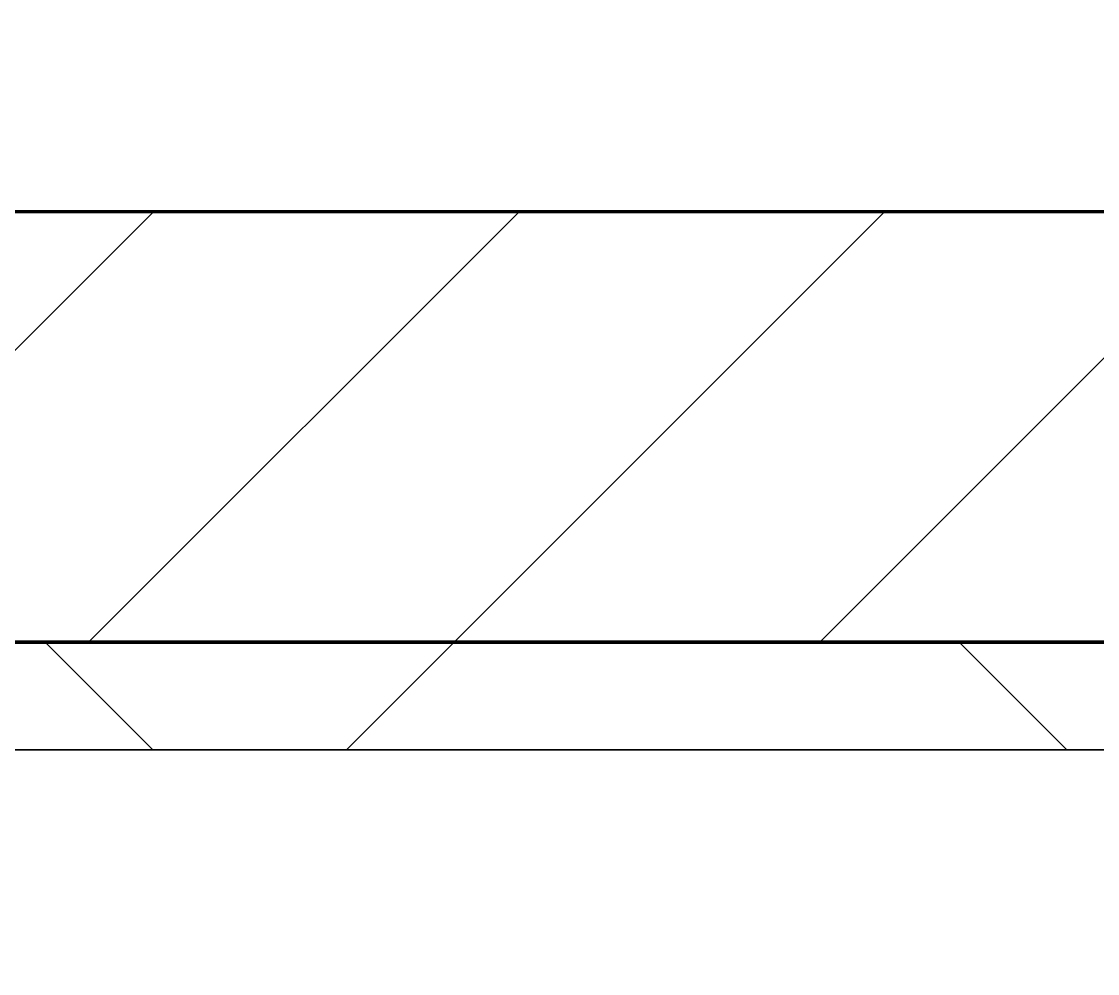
# Model space of a CAD drawing. Header units: millimetres. Extents: x -853228 to -744682, y -17776 to 32484.
# Drawn here: x -792418.9 to -791919.4, y 7790.3 to 8232.2 of the extents above; entities that cross this region are included whole.
import ezdxf
from ezdxf.xclip import XClip

# ---------------------------------------------------------------- set-up
doc = ezdxf.new("R2010")
doc.units = ezdxf.units.MM
doc.header["$XCLIPFRAME"] = 0
for name, color, linetype, lineweight in [('A-GLAZ-CURT', 2, 'Continuous', 9), ('A-WALL', 5, 'Continuous', 35), ('A-WALL-FNSH', 2, 'Continuous', 35), ('A-WALL-PATT', 1, 'Continuous', 9)]:
    doc.layers.add(name, color=color, linetype=linetype, lineweight=lineweight)

# ---------------------------------------------------------------- blocks, each defined once
blk = doc.blocks.new('PPLS-PP19_Custom Tile Pattern - Custom Tile Pattern-V76-4281-01 ENLARGED LOWER PLATFORM LEVEL - REFLECTED CEILING PLAN - SHEET 2')
at = {"layer": 'A-GLAZ-CURT'}
for p, q in [((-300, 0), (300, 0)), ((300, 0), (-300, 0)), ((195.99, 0), (204.65, 0)), ((204.65, 0), (195.99, 0)), ((205.46, 0), (213.31, 0)), ((213.31, 0), (205.46, 0)), ((230.06, 0), (300, 0)), ((-300, -50), (300, -50)), ((300, -50), (-300, -50))]:
    blk.add_line(p, q, dxfattribs=at)
at = {"layer": 'A-GLAZ-CURT', "flags": 128}
for points in [[(-140.03, 0), (-145.5, 0), (-150.63, 0), (-155.53, 0), (-160.27, 0), (-164.95, 0), (-169.65, 0), (-174.47, 0), (-179.49, 0), (-184.81, 0), (-190.44, 0), (-196.37, 0), (-202.58, 0), (-208.19, 0)], [(-207.71, 0), (-200.76, 0), (-194.02, 0), (-187.54, 0), (-181.38, 0), (-175.58, 0), (-170.25, 0), (-165.64, 0), (-162.01, 0), (-159.53, 0), (-157.46, 0), (-154.52, 0), (-149.42, 0), (-141.84, 0), (-132.81, 0), (-126.08, 0)], [(-125.17, 0), (-128.55, 0), (-134.16, 0), (-139.28, 0)]]:
    blk.add_lwpolyline(points, dxfattribs=at)
at = {"layer": 'A-GLAZ-CURT'}
for points, knots in [([(-300, 0), (-284.65, 0), (-236.57, 0), (-174.61, 0), (-129.95, 0), (-110.8, 0), (-99.5, 0), (-91.46, 0)], [-5323.127839, -5323.127839, -5323.127839, -5323.127839, -4502.809032, -2700.551212, -1002.059161, -460.363443, 0, 0, 0, 0]), ([(-137.88, 0), (-140.56, 0), (-147.66, 0), (-147.69, 0), (-158.72, 0), (-174.02, 0), (-185.59, 0), (-209.77, 0), (-232.01, 0), (-255.22, 0), (-262.59, 0), (-264.9, 0), (-265.4, 0)], [-3187.727384, -3187.727384, -3187.727384, -3187.727384, -2919.378265, -2477.344047, -2237.412286, -2029.680487, -1755.085331, -1400.429864, -858.079193, -543.655514, -208.940337, 0, 0, 0, 0]), ([(-208.21, 0), (-206.53, 0), (-198.85, 0), (-185.8, 0), (-171.77, 0), (-158.7, 0), (-157.22, 0)], [-4754.617512, -4754.617512, -4754.617512, -4754.617512, -4666.091899, -4349.945572, -4000.813434, -3840.635403, -3840.635403, -3840.635403, -3840.635403]), ([(-208.21, 0), (-200.69, 0), (-188.49, 0), (-169.02, 0), (-152.12, 0), (-136.84, 0), (-127.33, 0), (-124.19, 0), (-123.43, 0), (-123.28, 0)], [-5156.793884, -5156.793884, -5156.793884, -5156.793884, -4739.070012, -4465.409639, -4149.119819, -3839.893365, -3647.167523, -3488.92562, -3439.852845, -3439.852845, -3439.852845, -3439.852845]), ([(-139.15, 0), (-139.95, 0), (-142.3, 0), (-149.31, 0), (-162.01, 0), (-177.91, 0), (-194.26, 0), (-203.88, 0), (-207.11, 0)], [-2490.09763, -2490.09763, -2490.09763, -2490.09763, -2418.507304, -2308.929706, -2113.765672, -1763.376603, -1422.553702, -1252.005263, -1252.005263, -1252.005263, -1252.005263]), ([(-152.35, 0), (-151.03, 0), (-147.8, 0), (-143.79, 0), (-139.35, 0)], [-3494.978217, -3494.978217, -3494.978217, -3494.978217, -3371.022232, -3234.711474, -3234.711474, -3234.711474, -3234.711474]), ([(-118.78, 0), (-121.86, 0), (-126.28, 0), (-136.96, 0), (-147.46, 0), (-150.03, 0), (-150.57, 0)], [-5938.474035, -5938.474035, -5938.474035, -5938.474035, -5700.061948, -5508.838257, -5298.784692, -5196.16478, -5196.16478, -5196.16478, -5196.16478]), ([(-150.34, 0), (-150.07, 0), (-147.75, 0), (-142.6, 0), (-127.26, 0), (-107.3, 0), (-90.42, 0), (-76.17, 0), (-71.13, 0), (-70.31, 0)], [-4948.728362, -4948.728362, -4948.728362, -4948.728362, -4883.323924, -4440.880425, -4054.690705, -3793.097032, -3402.597032, -3144.956779, -3095.467486, -3095.467486, -3095.467486, -3095.467486]), ([(-26.75, 0), (-27.82, 0), (-36.18, 0), (-53.55, 0), (-78.2, 0), (-110.94, 0), (-130.52, 0), (-147.74, 0), (-149.07, 0)], [-8718.362214, -8718.362214, -8718.362214, -8718.362214, -8532.293389, -8073.216054, -7508.296369, -7004.680444, -6449.282163, -6277.220794, -6277.220794, -6277.220794, -6277.220794]), ([(-148.23, 0), (-146.94, 0), (-142.99, 0), (-140.61, 0), (-139.48, 0)], [-6162.058746, -6162.058746, -6162.058746, -6162.058746, -6017.569127, -5812.241476, -5812.241476, -5812.241476, -5812.241476]), ([(-146.69, 0), (-146.59, 0), (-145.49, 0), (-142.23, 0), (-139.48, 0), (-139.26, 0)], [-420.34245, -420.34245, -420.34245, -420.34245, -406.956646, -290.263673, -280.28438, -280.28438, -280.28438, -280.28438]), ([(-86.16, 0), (-91.37, 0), (-104.13, 0), (-122.65, 0), (-134.87, 0), (-138.81, 0), (-139.28, 0)], [-1681.3698, -1681.3698, -1681.3698, -1681.3698, -1374.161226, -945.742622, -741.901385, -713.760484, -713.760484, -713.760484, -713.760484]), ([(-139.24, 0), (-137.99, 0), (-136.34, 0), (-133.93, 0), (-128.78, 0), (-126.5, 0)], [-5796.799161, -5796.799161, -5796.799161, -5796.799161, -5560.701257, -5364.112219, -5231.017328, -5231.017328, -5231.017328, -5231.017328]), ([(-72.93, 0), (-75.51, 0), (-91.45, 0), (-115.37, 0), (-137.44, 0), (-138.75, 0)], [-19442.345229, -19442.345229, -19442.345229, -19442.345229, -18935.241197, -17136.203329, -17023.58674, -17023.58674, -17023.58674, -17023.58674]), ([(-127.41, 0), (-131.63, 0), (-133.16, 0), (-134.09, 0), (-134.15, 0)], [-8540.990293, -8540.990293, -8540.990293, -8540.990293, -8266.114998, -8246.473386, -8246.473386, -8246.473386, -8246.473386]), ([(-134.15, 0), (-133.32, 0), (-130.31, 0), (-117.33, 0), (-92.04, 0), (-78.85, 0), (-72.59, 0), (-71.48, 0)], [-7657.439573, -7657.439573, -7657.439573, -7657.439573, -7293.749979, -6839.55839, -6236.997189, -5713.340575, -5595.821226, -5595.821226, -5595.821226, -5595.821226]), ([(-120.13, 0), (-120.14, 0), (-120.24, 0), (-121.3, 0), (-129.25, 0), (-133.82, 0)], [-2933.992132, -2933.992132, -2933.992132, -2933.992132, -2920.575025, -2840.280255, -2731.647847, -2731.647847, -2731.647847, -2731.647847]), ([(-113.43, 0), (-113.44, 0), (-113.96, 0), (-119.73, 0), (-125.43, 0), (-127.03, 0), (-127.41, 0)], [-328.499627, -328.499627, -328.499627, -328.499627, -282.672656, -98.539552, -24.539552, 0, 0, 0, 0]), ([(-126.5, 0), (-122.44, 0), (-108.71, 0), (-86.68, 0), (-63.44, 0), (-54.4, 0), (-48.53, 0), (-30.79, 0), (-20.06, 0), (-6.34, 0), (-1.84, 0)], [-5231.017328, -5231.017328, -5231.017328, -5231.017328, -4994.692869, -4542.524482, -4008.285538, -3689.699207, -3546.54457, -3315.260113, -2864.387349, -2615.508664, -2615.508664, -2615.508664, -2615.508664]), ([(-125.15, 0), (-124.93, 0), (-121.96, 0), (-113.01, 0), (-98.9, 0), (-85.29, 0), (-71.67, 0), (-65.93, 0), (-65.07, 0)], [-3362.7396, -3362.7396, -3362.7396, -3362.7396, -3342.215224, -3074.362186, -2902.289527, -2605.247022, -2322.099534, -2241.8264, -2241.8264, -2241.8264, -2241.8264]), ([(-122.08, 0), (-122.01, 0), (-121.69, 0), (-121.2, 0), (-120.88, 0)], [-3136.336417, -3136.336417, -3136.336417, -3136.336417, -3110.304437, -3035.164275, -3035.164275, -3035.164275, -3035.164275]), ([(-71.32, 0), (-73.54, 0), (-84.99, 0), (-99.51, 0), (-114.02, 0), (-117.28, 0), (-118.78, 0)], [-866.027463, -866.027463, -866.027463, -866.027463, -740.068933, -229.489605, -116.330425, 0, 0, 0, 0]), ([(-117.74, 0), (-117.19, 0), (-114.78, 0), (-113.43, 0), (-113.43, 0)], [-821.249067, -821.249067, -821.249067, -821.249067, -394.672656, -330.879064, -330.879064, -330.879064, -330.879064]), ([(-36.62, 0), (-36.62, 0), (-40.35, 0), (-44.32, 0), (-58.97, 0), (-85.2, 0), (-107.61, 0), (-116.56, 0), (-117.56, 0)], [-4069.478503, -4069.478503, -4069.478503, -4069.478503, -3858.647035, -3538.256648, -2842.901703, -2193.204658, -1433.981041, -985.49888, -985.49888, -985.49888, -985.49888]), ([(-115.82, 0), (-114.96, 0), (-110.41, 0), (-96.78, 0), (-82.04, 0), (-73.33, 0), (-70.32, 0)], [-5724.064692, -5724.064692, -5724.064692, -5724.064692, -5430.283136, -5103.229623, -4799.173296, -4640.056152, -4640.056152, -4640.056152, -4640.056152]), ([(9.32, 0), (9.08, 0), (7.65, 0), (2.57, 0), (-12.23, 0), (-25.64, 0), (-40, 0), (-56.24, 0), (-75.59, 0), (-94, 0), (-112.01, 0), (-114.94, 0), (-115.63, 0)], [-2922.926651, -2922.926651, -2922.926651, -2922.926651, -2882.788014, -2720.818881, -2518.50168, -2125.455881, -1792.521578, -1466.981642, -1208.454564, -789.402658, -501.969187, -243.577221, -243.577221, -243.577221, -243.577221]), ([(-91.46, 0), (-90.09, 0), (-84.7, 0), (-77.43, 0), (-72.73, 0), (-72.64, 0), (-72.64, 0)], [-19832.387487, -19832.387487, -19832.387487, -19832.387487, -19753.885894, -19541.04734, -19478.625389, -19471.062469, -19471.062469, -19471.062469, -19471.062469]), ([(-63.96, 0), (-64.13, 0), (-72.5, 0), (-80.63, 0), (-86.16, 0)], [-2171.769325, -2171.769325, -2171.769325, -2171.769325, -2007.031671, -1681.3698, -1681.3698, -1681.3698, -1681.3698]), ([(-70.45, 0), (-74.24, 0), (-78.44, 0), (-82.66, 0), (-83.28, 0), (-83.28, 0)], [-1930.114721, -1930.114721, -1930.114721, -1930.114721, -1646.621388, -1424.436217, -1393.971743, -1393.971743, -1393.971743, -1393.971743]), ([(-83.28, 0), (-83.28, 0), (-82.91, 0), (-76.14, 0), (-62.97, 0), (-48.14, 0), (-36.49, 0), (-33.57, 0), (-29.94, 0), (-28.57, 0)], [-1393.4169, -1393.4169, -1393.4169, -1393.4169, -1353.722004, -1274.333717, -1073.56893, -651.549973, -296.515819, -83.513472, 0, 0, 0, 0]), ([(-29.03, 0), (-33.97, 0), (-43.74, 0), (-56.37, 0), (-65.96, 0), (-69.34, 0), (-70.34, 0)], [-2680.714891, -2680.714891, -2680.714891, -2680.714891, -2413.671296, -2161.752162, -2006.592567, -1932.801929, -1932.801929, -1932.801929, -1932.801929]), ([(-36.33, 0), (-36.43, 0), (-37.27, 0), (-45.02, 0), (-46.13, 0), (-58.34, 0), (-67.23, 0), (-70.3, 0)], [-1855.773136, -1855.773136, -1855.773136, -1855.773136, -1810.870157, -1672.078046, -1405.135169, -1060.00838, -885.214594, -885.214594, -885.214594, -885.214594]), ([(-70.27, 0), (-66.48, 0), (-62.2, 0), (-60.36, 0), (-59.97, 0)], [-5552.73439, -5552.73439, -5552.73439, -5552.73439, -5140.470607, -5006.787413, -5006.787413, -5006.787413, -5006.787413]), ([(-70.19, 0), (-69.5, 0), (-67.43, 0), (-65.12, 0), (-63.63, 0)], [-3092.955226, -3092.955226, -3092.955226, -3092.955226, -3050.982048, -2969.237017, -2969.237017, -2969.237017, -2969.237017]), ([(-69.64, 0), (-59.01, 0), (-39.16, 0), (-15.4, 0), (-4.09, 0), (-1.36, 0)], [-4627.967198, -4627.967198, -4627.967198, -4627.967198, -4065.652676, -3589.737505, -3418.158271, -3418.158271, -3418.158271, -3418.158271]), ([(-66.39, 0), (-66.39, 0), (-63.63, 0), (-53.63, 0), (-34.42, 0), (-29.82, 0), (-29.19, 0)], [-2493.31794, -2493.31794, -2493.31794, -2493.31794, -2315.303971, -1809.437387, -963.711516, -666.19313, -666.19313, -666.19313, -666.19313]), ([(31.18, 0), (25.97, 0), (11.99, 0), (-16.92, 0), (-47.42, 0), (-65.77, 0), (-66.37, 0), (-66.38, 0)], [-4496.803627, -4496.803627, -4496.803627, -4496.803627, -4222.080604, -3745.412743, -2981.410125, -2542.574734, -2498.224237, -2498.224237, -2498.224237, -2498.224237]), ([(-63.63, 0), (-61.49, 0), (-57.39, 0), (-54.49, 0), (-45.2, 0), (-40.79, 0), (-40.46, 0), (-40.44, 0)], [-2969.237017, -2969.237017, -2969.237017, -2969.237017, -2851.217951, -2734.127174, -2474.780881, -2410.990208, -2350.645972, -2350.645972, -2350.645972, -2350.645972]), ([(-58.83, 0), (-58.37, 0), (-57.29, 0), (-54.23, 0), (-46.33, 0), (-42.62, 0), (-41.76, 0)], [-4859.52896, -4859.52896, -4859.52896, -4859.52896, -4680.891996, -4469.85053, -4321.566175, -4270.495146, -4270.495146, -4270.495146, -4270.495146]), ([(-51.83, 0), (-51.83, 0), (-51.78, 0), (-47.4, 0), (-46.01, 0), (-40.22, 0), (-36.78, 0)], [-632.814994, -632.814994, -632.814994, -632.814994, -627.965721, -508.377888, -260.442412, 0, 0, 0, 0]), ([(76.63, 0), (74.8, 0), (67.65, 0), (53.52, 0), (37, 0), (24.07, 0), (12.82, 0), (-2.9, 0), (-20.62, 0), (-32.81, 0), (-44.85, 0), (-51.43, 0), (-51.79, 0)], [-3095.572228, -3095.572228, -3095.572228, -3095.572228, -2950.589685, -2634.532728, -2313.748533, -2106.613311, -1925.670641, -1617.263037, -1290.787923, -1039.307308, -819.71621, -644.910881, -644.910881, -644.910881, -644.910881]), ([(-41.76, 0), (-39.9, 0), (-37.72, 0), (-36.92, 0), (-36.77, 0)], [-4270.495146, -4270.495146, -4270.495146, -4270.495146, -4161.040818, -4106.245333, -4106.245333, -4106.245333, -4106.245333]), ([(-36.78, 0), (-32.43, 0), (-19.22, 0), (8.83, 0), (43.36, 0), (70.92, 0), (82.12, 0), (83.66, 0)], [-6191.144455, -6191.144455, -6191.144455, -6191.144455, -5862.463379, -5340.621928, -4573.028122, -4094.177415, -3869.465285, -3869.465285, -3869.465285, -3869.465285]), ([(-36.29, 0), (-36.29, 0), (-34.66, 0), (-28.88, 0), (-26.95, 0), (-26.54, 0)], [-9150.272121, -9150.272121, -9150.272121, -9150.272121, -9057.163041, -8919.836787, -8834.607043, -8834.607043, -8834.607043, -8834.607043]), ([(30.82, 0), (29.27, 0), (20.14, 0), (3.54, 0), (-16.58, 0), (-34.76, 0), (-36.04, 0)], [-10462.034656, -10462.034656, -10462.034656, -10462.034656, -10363.088938, -9884.23066, -9424.652049, -9182.880979, -9182.880979, -9182.880979, -9182.880979]), ([(-33.34, 0), (-33.34, 0), (-32.93, 0), (-31.16, 0), (-30.52, 0)], [-2415.024266, -2415.024266, -2415.024266, -2415.024266, -2357.633367, -2323.618664, -2323.618664, -2323.618664, -2323.618664]), ([(-1.47, 0), (-7.25, 0), (-18.58, 0), (-30.57, 0), (-31.82, 0), (-32, 0)], [-3291.793108, -3291.793108, -3291.793108, -3291.793108, -2994.501669, -2698.150104, -2614.070998, -2614.070998, -2614.070998, -2614.070998]), ([(-30.76, 0), (-30.73, 0), (-29.99, 0), (-23.47, 0), (-15.75, 0), (-15.19, 0)], [-54176.191683, -54176.191683, -54176.191683, -54176.191683, -54157.274271, -53749.15266, -53717.791567, -53717.791567, -53717.791567, -53717.791567]), ([(-30.52, 0), (-27.11, 0), (-17.83, 0), (5.99, 0), (22.06, 0), (37.44, 0), (45.92, 0), (57.76, 0), (64.47, 0), (72.74, 0), (75.22, 0), (76.03, 0), (76.21, 0)], [-2323.618664, -2323.618664, -2323.618664, -2323.618664, -2142.497158, -1716.209403, -1206.526904, -1089.329421, -901.315459, -753.071572, -495.328968, -421.953223, -334.951786, -290.452333, -290.452333, -290.452333, -290.452333]), ([(-13, 0), (-14.35, 0), (-17.68, 0), (-25.97, 0), (-29.52, 0), (-30.21, 0)], [-55207.591944, -55207.591944, -55207.591944, -55207.591944, -54789.006179, -54461.685999, -54290.791712, -54290.791712, -54290.791712, -54290.791712]), ([(8.33, 0), (8.19, 0), (7.18, 0), (0.32, 0), (-13.89, 0), (-24.92, 0), (-29.03, 0)], [-3574.286521, -3574.286521, -3574.286521, -3574.286521, -3526.962355, -3285.499107, -2903.012179, -2680.714891, -2680.714891, -2680.714891, -2680.714891]), ([(-28.98, 0), (-28.66, 0), (-27.39, 0), (-24.45, 0), (-22.56, 0)], [-166.548282, -166.548282, -166.548282, -166.548282, -102.06493, 0, 0, 0, 0]), ([(-28.57, 0), (-26.93, 0), (-20.29, 0), (-12.69, 0), (-4.98, 0), (-1.38, 0)], [-5361.429781, -5361.429781, -5361.429781, -5361.429781, -5261.36855, -5050.479954, -4866.155671, -4866.155671, -4866.155671, -4866.155671]), ([(-22.56, 0), (-20.27, 0), (-17.03, 0), (-11.36, 0), (-7.66, 0), (-6.6, 0), (-6.44, 0)], [-56468.192263, -56468.192263, -56468.192263, -56468.192263, -56344.022017, -56303.229861, -56166.290093, -56124.392176, -56124.392176, -56124.392176, -56124.392176]), ([(-15.19, 0), (-13.07, 0), (7.48, 0), (42.82, 0), (88.72, 0), (120.63, 0), (138.28, 0), (138.53, 0)], [-461.142613, -461.142613, -461.142613, -461.142613, -429.606584, -390.253598, -346.313304, -291.370682, -290.5735, -290.5735, -290.5735, -290.5735]), ([(-6.54, 0), (-6.73, 0), (-7.2, 0), (-7.6, 0), (-7.79, 0)], [-56009.792147, -56009.792147, -56009.792147, -56009.792147, -55949.290093, -55895.192118, -55895.192118, -55895.192118, -55895.192118]), ([(70.61, 0), (66.16, 0), (55.8, 0), (39.61, 0), (24.74, 0), (8.62, 0), (-0.61, 0), (-1.38, 0)], [-4647.237329, -4647.237329, -4647.237329, -4647.237329, -4326.416877, -4098.545751, -3766.694881, -3333.063701, -3293.325704, -3293.325704, -3293.325704, -3293.325704]), ([(-1.35, 0), (1.65, 0), (10.43, 0), (15.02, 0), (22.91, 0), (31, 0), (39.04, 0), (51.19, 0), (58.74, 0), (61.34, 0), (61.45, 0)], [-2606.371571, -2606.371571, -2606.371571, -2606.371571, -2439.246196, -2084.094819, -1956.422387, -1818.904206, -1645.594513, -1443.202566, -1228.752106, -1120.932285, -1120.932285, -1120.932285, -1120.932285]), ([(-1.31, 0), (0.23, 0), (5.47, 0), (13.15, 0), (21.24, 0), (24.62, 0), (24.72, 0), (24.72, 0)], [-4865.001098, -4865.001098, -4865.001098, -4865.001098, -4785.90057, -4596.498881, -4445.288762, -4384.376941, -4376.041937, -4376.041937, -4376.041937, -4376.041937]), ([(-0.97, 0), (1, 0), (6.01, 0), (9.64, 0), (10.14, 0), (10.18, 0)], [-3410.081093, -3410.081093, -3410.081093, -3410.081093, -3285.047089, -3066.359526, -3044.715262, -3044.715262, -3044.715262, -3044.715262]), ([(-0.89, 0), (0.74, 0), (5.35, 0), (15.97, 0), (22.54, 0), (24.49, 0)], [-219.003758, -219.003758, -219.003758, -219.003758, -206.416616, -198.214427, -187.717507, -187.717507, -187.717507, -187.717507]), ([(103.09, 0), (101.08, 0), (86.31, 0), (63.34, 0), (35.84, 0), (12, 0), (4.03, 0), (-0.18, 0), (-0.53, 0)], [-375.435014, -375.435014, -375.435014, -375.435014, -369.147452, -330.153101, -307.516438, -285.83788, -246.234814, -242.468447, -242.468447, -242.468447, -242.468447]), ([(24.69, 0), (24.54, 0), (20.99, 0), (15.48, 0), (10.8, 0), (9.63, 0)], [-4368.572414, -4368.572414, -4368.572414, -4368.572414, -4306.476363, -4080.000647, -3772.857994, -3772.857994, -3772.857994, -3772.857994]), ([(18.16, 0), (19.15, 0), (24.25, 0), (25.66, 0), (26.12, 0)], [-5700.113719, -5700.113719, -5700.113719, -5700.113719, -5554.232259, -5302.431367, -5302.431367, -5302.431367, -5302.431367]), ([(114.39, 0), (114.2, 0), (112.08, 0), (105.42, 0), (92.38, 0), (85.59, 0), (74.4, 0), (62.26, 0), (51.85, 0), (43.81, 0), (29.53, 0), (20.67, 0), (18.85, 0), (18.16, 0)], [-8148.58938, -8148.58938, -8148.58938, -8148.58938, -8105.191388, -7723.759874, -7531.75727, -7135.649961, -6924.452779, -6738.82075, -6548.303034, -6314.283804, -6135.05769, -5972.647715, -5832.674503, -5832.674503, -5832.674503, -5832.674503]), ([(27.44, 0), (27.9, 0), (29.54, 0), (38.07, 0), (53.39, 0), (71.67, 0), (84.83, 0), (86.01, 0), (92.51, 0), (94.33, 0)], [-5037.309798, -5037.309798, -5037.309798, -5037.309798, -4887.603822, -4705.298446, -4353.683244, -3960.84581, -3759.045785, -3336.541051, -2783.776468, -2783.776468, -2783.776468, -2783.776468]), ([(27.89, 0), (29.09, 0), (33.4, 0), (48.37, 0), (71.92, 0), (100.57, 0), (116.36, 0), (128.63, 0), (128.95, 0)], [-147.777612, -147.777612, -147.777612, -147.777612, -135.792042, -118.513713, -97.899267, -63.759246, -39.050993, -35.895543, -35.895543, -35.895543, -35.895543]), ([(53.18, 0), (53.06, 0), (52.22, 0), (44.99, 0), (36.46, 0), (30.82, 0)], [-622.740158, -622.740158, -622.740158, -622.740158, -566.066452, -360.610861, 0, 0, 0, 0]), ([(168.37, 0), (167.68, 0), (162.47, 0), (147.02, 0), (109.77, 0), (76.86, 0), (57.82, 0), (46.51, 0), (41.18, 0), (36.02, 0), (35.54, 0), (35.54, 0)], [-543.375029, -543.375029, -543.375029, -543.375029, -530.793311, -458.593899, -401.860199, -357.622665, -341.267687, -334.000314, -326.15566, -319.318397, -317.489778, -317.489778, -317.489778, -317.489778]), ([(36.29, 0), (37.77, 0), (48.82, 0), (57.8, 0), (65.13, 0), (67.56, 0)], [-314.598523, -314.598523, -314.598523, -314.598523, -305.899624, -287.17622, -277.992163, -277.992163, -277.992163, -277.992163]), ([(61.47, 0), (61.47, 0), (61.21, 0), (54.61, 0), (53.71, 0), (53.56, 0)], [-1113.311073, -1113.311073, -1113.311073, -1113.311073, -1096.402191, -891.204116, -747.28819, -747.28819, -747.28819, -747.28819]), ([(136.44, 0), (121.66, 0), (98.73, 0), (75.35, 0), (67.57, 0)], [-106.750556, -106.750556, -106.750556, -106.750556, -59.610984, -36.266593, -36.266593, -36.266593, -36.266593]), ([(67.8, 0), (75.28, 0), (97.91, 0), (124.45, 0), (132.42, 0), (134.6, 0)], [-277.699086, -277.699086, -277.699086, -277.699086, -249.500363, -194.761443, -152.241002, -152.241002, -152.241002, -152.241002]), ([(76.22, 0), (75.58, 0), (73.64, 0), (71.05, 0), (70.61, 0)], [-193.634889, -193.634889, -193.634889, -193.634889, -31.537676, 0, 0, 0, 0]), ([(94.4, 0), (94.4, 0), (94.64, 0), (99.11, 0), (108.97, 0), (120.79, 0), (139.94, 0), (163.31, 0), (185.23, 0), (193.62, 0), (194.69, 0), (194.79, 0)], [-2348.345796, -2348.345796, -2348.345796, -2348.345796, -2310.419338, -2233.599744, -2052.234781, -1843.028543, -1530.39897, -1095.004608, -529.74427, -295.064701, -265.121568, -265.121568, -265.121568, -265.121568]), ([(129.02, 0), (129.02, 0), (124.41, 0), (122.35, 0), (114.96, 0), (108.04, 0), (103.09, 0)], [-35.386604, -35.386604, -35.386604, -35.386604, -31.430235, -22.807238, -15.488593, 0, 0, 0, 0]), ([(157.9, 0), (156.77, 0), (151.67, 0), (143.29, 0), (134.04, 0), (126.24, 0), (118.6, 0), (114.23, 0), (111.98, 0), (105.66, 0), (105.23, 0), (105.23, 0)], [-10292.955006, -10292.955006, -10292.955006, -10292.955006, -10098.273015, -9847.788484, -9677.714971, -9567.007022, -9453.21225, -9220.200448, -9012.77275, -8966.157302, -8929.495943, -8929.495943, -8929.495943, -8929.495943]), ([(105.26, 0), (105.52, 0), (111.01, 0), (112.65, 0), (113.59, 0)], [-8920.561005, -8920.561005, -8920.561005, -8920.561005, -8814.835624, -8577.462505, -8577.462505, -8577.462505, -8577.462505]), ([(128.58, 0), (128.8, 0), (130.08, 0), (133.85, 0), (136.35, 0)], [-633.326174, -633.326174, -633.326174, -633.326174, -627.736123, -619.833286, -619.833286, -619.833286, -619.833286]), ([(135.63, 0), (134.73, 0), (132.69, 0), (129.87, 0), (129.11, 0)], [-662.990008, -662.990008, -662.990008, -662.990008, -651.020627, -640.742133, -640.742133, -640.742133, -640.742133]), ([(137.65, 0), (143.01, 0), (152.78, 0), (161.24, 0), (162.19, 0), (162.75, 0)], [-618.494257, -618.494257, -618.494257, -618.494257, -602.094757, -592.980799, -581.414464, -581.414464, -581.414464, -581.414464]), ([(193.8, 0), (193.33, 0), (190.11, 0), (183.13, 0), (171, 0), (161.95, 0), (161.28, 0), (158.35, 0), (157.85, 0), (157.77, 0)], [-11665.349007, -11665.349007, -11665.349007, -11665.349007, -11565.880756, -11105.624034, -10839.086983, -10768.332124, -10666.779182, -10580.760289, -10550.278881, -10550.278881, -10550.278881, -10550.278881]), ([(300, 0), (286.53, 0), (254.22, 0), (207.11, 0), (177.41, 0), (159.34, 0), (158.33, 0), (158.3, 0)], [-285.253232, -285.253232, -285.253232, -285.253232, -244.693688, -187.987675, -143.776725, -129.632772, -123.352749, -123.352749, -123.352749, -123.352749]), ([(159.07, 0), (159.13, 0), (160.84, 0), (165.21, 0), (174.15, 0), (185.98, 0), (208.82, 0), (219.42, 0), (230.06, 0)], [-115.643202, -115.643202, -115.643202, -115.643202, -114.681583, -87.660824, -65.295536, -41.623857, -24.459831, 0, 0, 0, 0]), ([(162.75, 0), (165.4, 0), (170.91, 0), (172.61, 0), (172.61, 0)], [-111.264224, -111.264224, -111.264224, -111.264224, -56.742688, -19.085662, -19.085662, -19.085662, -19.085662]), ([(247.1, 0), (246.76, 0), (245.04, 0), (238.34, 0), (226.56, 0), (221.1, 0), (200.27, 0), (182.99, 0), (174.27, 0), (169.67, 0), (168.99, 0)], [-9649.085549, -9649.085549, -9649.085549, -9649.085549, -9581.591397, -9406.094246, -9221.510254, -9016.44624, -8717.832359, -8253.978395, -8152.463617, -8069.855175, -8069.855175, -8069.855175, -8069.855175]), ([(204.9, 0), (204.76, 0), (200.01, 0), (187.54, 0), (175.3, 0), (169.49, 0)], [-185.084126, -185.084126, -185.084126, -185.084126, -184.406837, -162.427601, -142.916156, -142.916156, -142.916156, -142.916156]), ([(171.51, 0), (176.48, 0), (193.23, 0), (199.81, 0), (203.36, 0), (204.88, 0)], [-7971.819559, -7971.819559, -7971.819559, -7971.819559, -7784.112253, -7606.717214, -7443.711741, -7443.711741, -7443.711741, -7443.711741]), ([(172.07, 0), (177.66, 0), (187.87, 0), (201.08, 0), (207.47, 0), (213.96, 0), (215.11, 0)], [-255.364076, -255.364076, -255.364076, -255.364076, -237.955587, -223.92608, -215.862851, -208.75215, -208.75215, -208.75215, -208.75215]), ([(215.22, 0), (214.62, 0), (210.89, 0), (207.99, 0), (205.48, 0)], [-203.825446, -203.825446, -203.825446, -203.825446, -198.527383, -186.034137, -186.034137, -186.034137, -186.034137]), ([(205.51, 0), (206.69, 0), (209.73, 0), (213.9, 0), (241.96, 0), (266.73, 0), (281.71, 0), (291.71, 0), (296.52, 0), (297.86, 0), (298.09, 0)], [-7420.979069, -7420.979069, -7420.979069, -7420.979069, -7289.299508, -7042.621073, -6582.165592, -6068.460911, -5766.029927, -5566.724884, -5280.360606, -5199.253518, -5199.253518, -5199.253518, -5199.253518]), ([(300, 0), (288.22, 0), (262, 0), (230.43, 0), (219.94, 0), (219.02, 0)], [-12528.858583, -12528.858583, -12528.858583, -12528.858583, -11905.454923, -11162.864862, -10856.732305, -10856.732305, -10856.732305, -10856.732305]), ([(219.9, 0), (220.86, 0), (227.84, 0), (242.06, 0), (246.54, 0), (246.96, 0)], [-10670.940496, -10670.940496, -10670.940496, -10670.940496, -10511.382485, -9925.173265, -9834.877357, -9834.877357, -9834.877357, -9834.877357]), ([(284.76, 0), (284.76, 0), (285.09, 0), (287.47, 0), (293.59, 0), (297.76, 0), (300, 0)], [-4110.630118, -4110.630118, -4110.630118, -4110.630118, -4053.389046, -3959.664717, -3862.421465, -3746.95702, -3746.95702, -3746.95702, -3746.95702]), ([(297.38, 0), (295.84, 0), (291.62, 0), (285.38, 0), (284.87, 0)], [-4803.172655, -4803.172655, -4803.172655, -4803.172655, -4358.271401, -4143.037883, -4143.037883, -4143.037883, -4143.037883])]:
    blk.add_open_spline(points, degree=3, knots=knots, dxfattribs=at)
for points in [[(-139.26, 0), (-159.43, 0), (-182.19, 0), (-207.59, 0)], [(-139.93, 0), (-143.39, 0), (-146.24, 0), (-146.95, 0)], [(-139.26, 0), (-133.21, 0), (-128.18, 0), (-125.15, 0)], [(-133.82, 0), (-135.05, 0), (-136.28, 0), (-138.69, 0)], [(-39.84, 0), (-39.08, 0), (-38.11, 0), (-37.36, 0)], [(-2.63, 0), (-2.49, 0), (-2.18, 0), (-1.64, 0)], [(24.49, 0), (25.23, 0), (25.72, 0), (26.04, 0)], [(66.89, 0), (55.03, 0), (43.11, 0), (31.18, 0)], [(80.35, 0), (79.57, 0), (78.27, 0), (76.63, 0)], [(84.06, 0), (83.48, 0), (82.41, 0), (81.72, 0)], [(168.74, 0), (168.74, 0), (169.81, 0), (171.51, 0)], [(195.11, 0), (194.91, 0), (194.44, 0), (193.8, 0)]]:
    blk.add_open_spline(points, degree=3, dxfattribs=at)
blk = doc.blocks.new('PPLS-PP19_Custom Tile Pattern - Custom Tile Pattern-V77-4281-01 ENLARGED LOWER PLATFORM LEVEL - REFLECTED CEILING PLAN - SHEET 2')
at = {"layer": 'A-GLAZ-CURT'}
for p, q in [((-300, 0), (300, 0)), ((300, 0), (-300, 0)), ((-293.07, 0), (-275.75, 0)), ((-275.75, 0), (-293.07, 0)), ((-300, -50), (300, -50)), ((300, -50), (-300, -50))]:
    blk.add_line(p, q, dxfattribs=at)
at = {"layer": 'A-GLAZ-CURT', "flags": 128}
for points in [[(-300, 0), (-291.56, 0), (-283.3, 0), (-275.2, 0), (-267.26, 0), (-259.45, 0), (-251.77, 0), (-244.2, 0), (-236.74, 0), (-229.36, 0), (-222.06, 0), (-214.83, 0), (-207.71, 0), (-200.76, 0), (-194.02, 0), (-187.71, 0)], [(-259.67, 0), (-267.51, 0), (-275.48, 0), (-283.55, 0), (-291.73, 0), (-300, 0)]]:
    blk.add_lwpolyline(points, dxfattribs=at)
at = {"layer": 'A-GLAZ-CURT'}
for points, knots in [([(-300, 0), (-284.65, 0), (-236.57, 0), (-174.61, 0), (-134.67, 0), (-120.44, 0), (-119.54, 0)], [-5323.127839, -5323.127839, -5323.127839, -5323.127839, -4502.809032, -2700.551212, -1002.059161, -887.187973, -887.187973, -887.187973, -887.187973]), ([(-187.71, 0), (-196.21, 0), (-225.24, 0), (-262.56, 0), (-294.48, 0), (-300, 0)], [-15743.977974, -15743.977974, -15743.977974, -15743.977974, -15131.813646, -13729.592194, -13439.944408, -13439.944408, -13439.944408, -13439.944408]), ([(-187.67, 0), (-193.14, 0), (-210.61, 0), (-232.01, 0), (-255.22, 0), (-262.59, 0), (-264.9, 0), (-265.4, 0)], [-1709.305083, -1709.305083, -1709.305083, -1709.305083, -1400.429864, -858.079193, -543.655514, -208.940337, 0, 0, 0, 0])]:
    blk.add_open_spline(points, degree=3, knots=knots, dxfattribs=at)
blk = doc.blocks.new('*U516')
at = {"layer": 'A-GLAZ-CURT', "rotation": 180}
for name, p in [('PPLS-PP19_Custom Tile Pattern - Custom Tile Pattern-V77-4281-01 ENLARGED LOWER PLATFORM LEVEL - REFLECTED CEILING PLAN - SHEET 2', (9000, 4315)), ('PPLS-PP19_Custom Tile Pattern - Custom Tile Pattern-V76-4281-01 ENLARGED LOWER PLATFORM LEVEL - REFLECTED CEILING PLAN - SHEET 2', (9600, 4315))]:
    blk.add_blockref(name, p, dxfattribs=at)
blk = doc.blocks.new('*U986')
blk.add_lwpolyline([(-38349, 4315), (-38349, 2757.5), (-41450, 2757.5), (-41450, 4315), (-49246.8, 4315), (-49246.8, 550), (-30509.06, 550), (-30509.06, 4315), (-38349, 4315)])

msp = doc.modelspace()

# ---------------------------------------------------------------- hatches: boundary and pattern name
at = {"layer": 'A-WALL-PATT', "lineweight": 9}
h = msp.add_hatch(dxfattribs=at)
h.set_pattern_fill('FP_2', color=256, style=0, pattern_type=2)
h.set_pattern_definition([(45, (0, 0), (-84.852814, 84.852814), [])])
h.paths.add_polyline_path([(-786082.37, 7944.02), (-786082.37, 8144.02), (-801317.37, 8144.02), (-801317.37, 7944.02), (-786132.37, 7944.02)])

# ---------------------------------------------------------------- linework, layer by layer
at = {"layer": 'A-WALL', "color": 7, "lineweight": 70}
for p, q in [((-801317.37, 8144.02), (-786082.37, 8144.02)), ((-801267.37, 7944.02), (-786132.37, 7944.02)), ((-786132.37, 7944.02), (-801267.37, 7944.02))]:
    msp.add_line(p, q, dxfattribs=at)

# ---------------------------------------------------------------- block references
ref = msp.add_blockref('*U986', (-744682.37, 3579.02))
XClip(ref).set_block_clipping_path([(-104690.1238047113, -9620.0077451946), (-34092.6543255158, 14393.0014498748)])

# ---------------------------------------------------------------- next in the draw order: hatches: boundary and pattern name
at = {"layer": 'A-WALL-PATT', "lineweight": 9}
h = msp.add_hatch(dxfattribs=at)
h.set_pattern_fill('FP_3', color=256, style=0, pattern_type=2)
h.set_pattern_definition([(45, (0, 0), (-212.13203, 212.13203), []), (135, (0, 0), (-212.13203, -212.13203), [])])
h.paths.add_polyline_path([(-786132.37, 7894.02), (-786132.37, 7944.02), (-801317.37, 7944.02), (-801317.37, 7894.02), (-786496.63, 7894.02)])

# ---------------------------------------------------------------- next in the draw order: linework, layer by layer
msp.add_spline([(-835882.37, 3579.02), (-801682.37, 12088.47), (-758836, 27096.51), (-744682.37, 3579.02)], degree=3)
at = {"layer": 'A-WALL-FNSH', "color": 250}
msp.add_line((-786132.37, 7894.02), (-801317.37, 7894.02), dxfattribs=at)

# ---------------------------------------------------------------- next in the draw order: block references
msp.add_blockref('*U516', (-801682.37, 3579.02))

doc.saveas('drawing.dxf')
